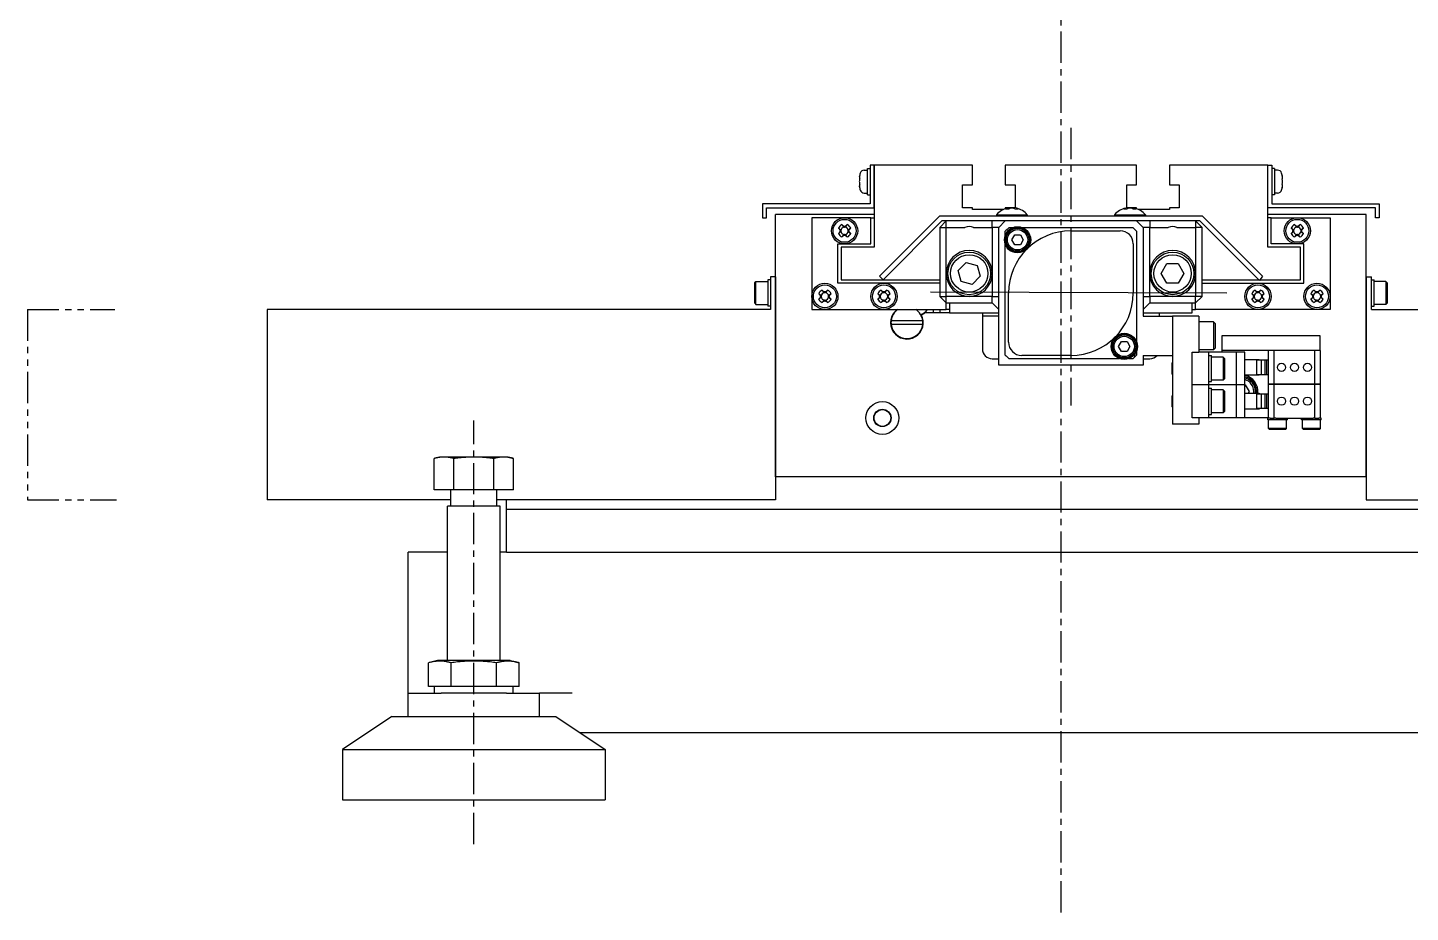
# Model space of a CAD drawing. Header units: millimetres. Extents: x 946 to 5662, y 744 to 2656.
# Drawn here: x 2009.7 to 2431.2, y 744.2 to 1014.1 of the extents above; entities that cross this region are included whole.
import ezdxf

# ---------------------------------------------------------------- set-up
doc = ezdxf.new("R2010")
doc.units = ezdxf.units.MM
doc.header["$LTSCALE"] = 0.3
doc.linetypes.add('CENTER', pattern=[50.8, 31.75, -6.35, 6.35, -6.35])
doc.linetypes.add('PHANTOM', pattern=[63.5, 31.75, -6.35, 6.35, -6.35, 6.35, -6.35])
for name, color, linetype in [('Bed', 5, 'Continuous'), ('Center', 7, 'CENTER'), ('Phantom', 7, 'PHANTOM'), ('Suddle', 22, 'Continuous'), ('Table', 163, 'Continuous')]:
    doc.layers.add(name, color=color, linetype=linetype)

msp = doc.modelspace()

# ---------------------------------------------------------------- linework, layer by layer
at = {"layer": 'Bed'}
for p, q in [((2135.2, 883.09), (2133.57, 882.65)), ((2133.57, 873.09), (2133.57, 882.65)), ((2136.6, 883.09), (2135.2, 883.09)), ((2145.7, 883.09), (2136.6, 883.09)), ((2139.64, 873.09), (2139.64, 882.65)), ((2154.79, 883.09), (2145.7, 883.09)), ((2151.76, 873.09), (2151.76, 882.65)), ((2156.2, 883.09), (2154.79, 883.09)), ((2156.2, 883.09), (2157.82, 882.65)), ((2157.82, 873.09), (2157.82, 882.65)), ((2139.64, 873.09), (2133.57, 873.09)), ((2138.7, 868.09), (2138.7, 873.09)), ((2151.76, 873.09), (2139.64, 873.09)), ((2157.82, 873.09), (2151.76, 873.09)), ((2152.7, 868.09), (2152.7, 873.09)), ((2155.7, 867.09), (2155.7, 870.09)), ((2145.7, 868.09), (2137.7, 868.09)), ((2137.7, 821.09), (2137.7, 868.09)), ((2153.7, 868.09), (2145.7, 868.09)), ((2153.7, 821.09), (2153.7, 868.09)), ((2513.7, 867.09), (2155.7, 867.09)), ((2155.7, 854.09), (2155.7, 867.09)), ((2137.7, 854.09), (2125.7, 854.09)), ((2125.7, 811.09), (2125.7, 854.09)), ((2155.7, 854.09), (2153.7, 854.09)), ((2155.7, 854.09), (2665.7, 854.09)), ((2131.84, 813.09), (2131.84, 820.35)), ((2134.59, 821.09), (2131.87, 820.36)), ((2156.81, 821.09), (2134.59, 821.09)), ((2138.77, 813.09), (2138.77, 820.36)), ((2152.63, 813.09), (2152.63, 820.36)), ((2156.81, 821.09), (2159.53, 820.36)), ((2159.55, 813.09), (2159.55, 820.35)), ((2125.7, 811.09), (2135.7, 811.09)), ((2125.7, 803.95), (2125.7, 811.09)), ((2138.77, 813.09), (2131.84, 813.09)), ((2133.7, 811.09), (2133.7, 813.09)), ((2155.7, 811.09), (2135.7, 811.09)), ((2152.63, 813.09), (2138.77, 813.09)), ((2159.55, 813.09), (2152.63, 813.09)), ((2155.7, 811.09), (2165.7, 811.09)), ((2157.7, 811.09), (2157.7, 813.09)), ((2175.7, 811.09), (2165.7, 811.09)), ((2165.7, 803.95), (2165.7, 811.09)), ((2120.7, 803.95), (2105.7, 793.95)), ((2120.7, 803.95), (2170.7, 803.95)), ((2170.7, 803.95), (2185.7, 793.95)), ((2177.98, 799.09), (2643.41, 799.09)), ((2105.7, 793.95), (2185.7, 793.95)), ((2105.7, 793.95), (2105.7, 778.59)), ((2185.7, 793.95), (2185.7, 778.59)), ((2105.7, 778.59), (2185.7, 778.59))]:
    msp.add_line(p, q, dxfattribs=at)
for points, weights in [([(2136.6, 883.09), (2135.2, 883.09), (2133.57, 882.65)], [1, 1.0648829546, 1.0525599143]), ([(2139.64, 882.65), (2138.01, 883.09), (2136.6, 883.09)], [1.0525599143, 1.0648829546, 1]), ([(2145.7, 883.09), (2142.88, 883.09), (2139.64, 882.65)], [1, 1.0648829546, 1.0525599143]), ([(2151.76, 882.65), (2148.51, 883.09), (2145.7, 883.09)], [1.0525599143, 1.0648829546, 1]), ([(2154.79, 883.09), (2153.38, 883.09), (2151.76, 882.65)], [1, 1.0648829546, 1.0525599143]), ([(2157.82, 882.65), (2156.2, 883.09), (2154.79, 883.09)], [1.0525599143, 1.0648829546, 1]), ([(2138.77, 820.36), (2135.31, 821.29), (2131.84, 820.35)], [1.1622566852, 1.341650574, 1.16039809651]), ([(2152.63, 820.36), (2145.7, 821.3), (2138.77, 820.36)], [1.16240664476, 1.34357074923, 1.16240664476]), ([(2159.55, 820.35), (2156.08, 821.29), (2152.63, 820.36)], [1.16039809651, 1.341650574, 1.1622566852])]:
    msp.add_rational_spline(points, weights, degree=2, dxfattribs=at)
at = {"layer": 'Center'}
for p, q in [((2324.7, 744.23), (2324.7, 1509.27)), ((2327.7, 983.45), (2327.7, 898.79)), ((2145.7, 765.07), (2145.7, 894.25))]:
    msp.add_line(p, q, dxfattribs=at)
at = {"layer": 'Phantom'}
for p, q in [((2009.7, 928.09), (2009.7, 870.09)), ((2009.7, 928.09), (2036.25, 928.09)), ((2009.7, 870.09), (2036.76, 870.09))]:
    msp.add_line(p, q, dxfattribs=at)
at = {"layer": 'Suddle'}
for p, q in [((2267.7, 957.09), (2237.7, 957.09)), ((2237.7, 877.09), (2237.7, 957.09)), ((2420.5, 959.09), (2387.7, 959.09)), ((2417.7, 957.09), (2387.7, 957.09)), ((2388.9, 960.29), (2421.7, 960.29)), ((2417.7, 877.09), (2417.7, 957.09)), ((2420.5, 956.09), (2420.5, 959.09)), ((2421.7, 960.29), (2421.7, 956.09)), ((2258.7, 956.09), (2248.7, 956.09)), ((2248.7, 956.09), (2248.7, 932.09)), ((2257.21, 952.51), (2257.34, 952.51)), ((2258.28, 953.58), (2258.28, 953.44)), ((2266.7, 956.09), (2258.7, 956.09)), ((2258.7, 953.43), (2258.7, 953.23)), ((2259.12, 953.58), (2259.12, 953.44)), ((2260.19, 952.51), (2260.05, 952.51)), ((2266.7, 948.09), (2266.7, 956.09)), ((2266.7, 956.09), (2267.7, 956.09)), ((2388.7, 956.09), (2387.7, 956.09)), ((2388.7, 948.09), (2388.7, 956.09)), ((2388.7, 956.09), (2396.7, 956.09)), ((2395.21, 952.51), (2395.34, 952.51)), ((2396.28, 953.58), (2396.28, 953.44)), ((2396.7, 956.09), (2406.7, 956.09)), ((2396.7, 953.43), (2396.7, 953.23)), ((2397.12, 953.58), (2397.12, 953.44)), ((2398.19, 952.51), (2398.05, 952.51)), ((2406.7, 956.09), (2406.7, 932.09)), ((2421.7, 956.09), (2420.5, 956.09)), ((2257.21, 951.67), (2257.34, 951.67)), ((2257.36, 952.09), (2257.55, 952.09)), ((2258.28, 950.6), (2258.28, 950.74)), ((2258.7, 950.75), (2258.7, 950.94)), ((2259.12, 950.6), (2259.12, 950.74)), ((2260.04, 952.09), (2259.84, 952.09)), ((2260.19, 951.67), (2260.05, 951.67)), ((2395.21, 951.67), (2395.34, 951.67)), ((2395.36, 952.09), (2395.55, 952.09)), ((2396.28, 950.6), (2396.28, 950.74)), ((2396.7, 950.75), (2396.7, 950.94)), ((2397.12, 950.6), (2397.12, 950.74)), ((2398.04, 952.09), (2397.84, 952.09)), ((2398.19, 951.67), (2398.05, 951.67)), ((2256.7, 948.09), (2258.7, 948.09)), ((2256.7, 936.09), (2256.7, 948.09)), ((2258.7, 948.09), (2266.7, 948.09)), ((2396.7, 948.09), (2388.7, 948.09)), ((2398.7, 948.09), (2396.7, 948.09)), ((2398.7, 936.09), (2398.7, 948.09)), ((2231.3, 936.19), (2231.7, 936.59)), ((2231.3, 929.99), (2231.3, 936.19)), ((2231.7, 929.59), (2231.7, 936.59)), ((2231.7, 936.59), (2235.3, 936.59)), ((2235.3, 937.09), (2235.3, 933.09)), ((2236.1, 937.09), (2235.3, 937.09)), ((2237.7, 938.09), (2236.1, 938.09)), ((2236.1, 938.09), (2236.1, 928.09)), ((2237.7, 938.09), (2237.7, 870.09)), ((2270.7, 936.09), (2256.7, 936.09)), ((2287.7, 936.09), (2270.7, 936.09)), ((2367.7, 936.09), (2384.7, 936.09)), ((2384.7, 936.09), (2398.7, 936.09)), ((2417.7, 938.09), (2419.3, 938.09)), ((2417.7, 938.09), (2417.7, 870.09)), ((2419.3, 928.09), (2419.3, 938.09)), ((2419.3, 937.09), (2420.1, 937.09)), ((2420.1, 929.09), (2420.1, 937.09)), ((2423.7, 936.59), (2420.1, 936.59)), ((2423.7, 936.59), (2423.7, 933.09)), ((2424.1, 936.19), (2423.7, 936.59)), ((2424.1, 936.19), (2424.1, 933.09)), ((2235.3, 933.09), (2235.3, 929.09)), ((2248.7, 932.09), (2248.7, 928.09)), ((2251.21, 932.51), (2251.34, 932.51)), ((2251.21, 931.67), (2251.34, 931.67)), ((2251.36, 932.09), (2251.55, 932.09)), ((2252.28, 933.58), (2252.28, 933.44)), ((2252.7, 933.43), (2252.7, 933.23)), ((2253.12, 933.58), (2253.12, 933.44)), ((2254.04, 932.09), (2253.84, 932.09)), ((2254.19, 932.51), (2254.05, 932.51)), ((2254.19, 931.67), (2254.05, 931.67)), ((2269.21, 932.51), (2269.34, 932.51)), ((2269.21, 931.67), (2269.34, 931.67)), ((2269.36, 932.09), (2269.55, 932.09)), ((2270.28, 933.58), (2270.28, 933.44)), ((2270.7, 933.43), (2270.7, 933.23)), ((2271.12, 933.58), (2271.12, 933.44)), ((2272.04, 932.09), (2271.84, 932.09)), ((2272.19, 932.51), (2272.05, 932.51)), ((2272.19, 931.67), (2272.05, 931.67)), ((2375.2, 933.09), (2284.88, 933.39)), ((2303.7, 932.09), (2305.7, 932.09)), ((2383.21, 932.51), (2383.34, 932.51)), ((2383.21, 931.67), (2383.34, 931.67)), ((2383.36, 932.09), (2383.55, 932.09)), ((2384.28, 933.58), (2384.28, 933.44)), ((2384.7, 933.43), (2384.7, 933.23)), ((2385.12, 933.58), (2385.12, 933.44)), ((2386.04, 932.09), (2385.84, 932.09)), ((2386.19, 932.51), (2386.05, 932.51)), ((2386.19, 931.67), (2386.05, 931.67)), ((2401.21, 932.51), (2401.34, 932.51)), ((2401.21, 931.67), (2401.34, 931.67)), ((2401.36, 932.09), (2401.55, 932.09)), ((2402.28, 933.58), (2402.28, 933.44)), ((2402.7, 933.43), (2402.7, 933.23)), ((2403.12, 933.58), (2403.12, 933.44)), ((2404.04, 932.09), (2403.84, 932.09)), ((2404.19, 932.51), (2404.05, 932.51)), ((2404.19, 931.67), (2404.05, 931.67)), ((2406.7, 932.09), (2406.7, 928.09)), ((2423.7, 933.09), (2423.7, 929.59)), ((2424.1, 933.09), (2424.1, 929.99)), ((2236.1, 928.09), (2082.7, 928.09)), ((2082.7, 928.09), (2082.7, 870.09)), ((2231.3, 929.99), (2231.7, 929.59)), ((2231.7, 929.59), (2235.3, 929.59)), ((2236.1, 929.09), (2235.3, 929.09)), ((2248.7, 928.09), (2252.7, 928.09)), ((2252.28, 930.6), (2252.28, 930.74)), ((2252.7, 930.75), (2252.7, 930.94)), ((2252.7, 928.09), (2270.7, 928.09)), ((2253.12, 930.6), (2253.12, 930.74)), ((2270.28, 930.6), (2270.28, 930.74)), ((2270.7, 930.75), (2270.7, 930.94)), ((2270.7, 928.09), (2289.7, 928.09)), ((2271.12, 930.6), (2271.12, 930.74)), ((2285.8, 927.09), (2285.8, 928.09)), ((2287.7, 928.09), (2287.7, 927.09)), ((2289.7, 928.09), (2289.7, 930.09)), ((2290.7, 928.09), (2289.7, 928.09)), ((2290.7, 930.09), (2290.7, 927.09)), ((2351.7, 930.09), (2349.7, 928.09)), ((2364.7, 927.09), (2364.7, 930.09)), ((2364.7, 928.09), (2365.7, 928.09)), ((2365.7, 928.09), (2365.7, 930.09)), ((2384.7, 928.09), (2365.7, 928.09)), ((2384.28, 930.6), (2384.28, 930.74)), ((2384.7, 930.75), (2384.7, 930.94)), ((2402.7, 928.09), (2384.7, 928.09)), ((2385.12, 930.6), (2385.12, 930.74)), ((2402.28, 930.6), (2402.28, 930.74)), ((2402.7, 930.75), (2402.7, 930.94)), ((2406.7, 928.09), (2402.7, 928.09)), ((2403.12, 930.6), (2403.12, 930.74)), ((2419.3, 929.09), (2420.1, 929.09)), ((2419.3, 928.09), (2457.7, 928.09)), ((2423.7, 929.59), (2420.1, 929.59)), ((2424.1, 929.99), (2423.7, 929.59)), ((2272.89, 924.69), (2282.51, 924.69)), ((2282.51, 923.49), (2272.89, 923.49)), ((2282.94, 927.09), (2283.2, 927.09)), ((2290.7, 927.09), (2283.2, 927.09)), ((2290.7, 927.09), (2305.7, 927.09)), ((2300.7, 927.09), (2300.7, 916.09)), ((2305.7, 926.09), (2300.7, 926.09)), ((2349.7, 927.09), (2364.7, 927.09)), ((2373.7, 920.09), (2373.7, 915.59)), ((2403.7, 920.09), (2373.7, 920.09)), ((2403.7, 915.59), (2403.7, 920.09)), ((2373.7, 915.59), (2373.7, 915.09)), ((2403.7, 915.59), (2373.7, 915.59)), ((2387.9, 905.29), (2387.9, 915.59)), ((2389.65, 905.29), (2389.65, 915.59)), ((2402.05, 905.29), (2402.05, 915.59)), ((2403.7, 915.59), (2403.8, 915.59)), ((2403.8, 905.29), (2403.8, 915.59)), ((2303.7, 913.09), (2305.7, 913.09)), ((2349.7, 913.09), (2351.7, 913.09)), ((2358.5, 911.69), (2358.7, 911.89)), ((2358.5, 911.69), (2358.5, 910.09)), ((2380.7, 912.84), (2382.7, 912.84)), ((2384.29, 912.59), (2384.29, 908.29)), ((2385.8, 912.59), (2384.29, 912.59)), ((2386.93, 912.59), (2385.8, 912.59)), ((2385.8, 908.29), (2385.8, 912.59)), ((2387.4, 912.59), (2386.93, 912.59)), ((2386.93, 908.29), (2386.93, 912.59)), ((2387.9, 912.59), (2387.4, 912.59)), ((2387.4, 908.29), (2387.4, 912.59)), ((2358.5, 910.09), (2358.5, 908.49)), ((2358.5, 908.49), (2358.7, 908.29)), ((2382.7, 908.04), (2380.7, 908.04)), ((2384.29, 908.29), (2385.8, 908.29)), ((2385.8, 908.29), (2386.93, 908.29)), ((2386.93, 908.29), (2387.4, 908.29)), ((2387.4, 908.29), (2387.9, 908.29)), ((2380.7, 902.54), (2382.7, 902.54)), ((2380.85, 905.09), (2382.01, 903.09)), ((2382.01, 903.09), (2381.69, 902.54)), ((2384.29, 902.29), (2384.29, 897.99)), ((2385.8, 902.29), (2384.29, 902.29)), ((2386.93, 902.29), (2385.8, 902.29)), ((2385.8, 897.99), (2385.8, 902.29)), ((2387.4, 902.29), (2386.93, 902.29)), ((2386.93, 897.99), (2386.93, 902.29)), ((2387.9, 902.29), (2387.4, 902.29)), ((2387.4, 897.99), (2387.4, 902.29)), ((2388.4, 905.29), (2387.9, 905.29)), ((2387.9, 905.29), (2388.4, 905.29)), ((2387.9, 894.99), (2387.9, 905.29)), ((2388.4, 905.29), (2389.4, 905.29)), ((2389.4, 905.29), (2388.4, 905.29)), ((2389.4, 905.29), (2389.65, 905.29)), ((2389.65, 905.29), (2389.4, 905.29)), ((2390.15, 905.29), (2389.65, 905.29)), ((2389.65, 905.29), (2390.15, 905.29)), ((2389.65, 894.99), (2389.65, 905.29)), ((2390.15, 905.29), (2401.55, 905.29)), ((2401.55, 905.29), (2390.15, 905.29)), ((2402.05, 905.29), (2401.55, 905.29)), ((2401.55, 905.29), (2402.05, 905.29)), ((2402.05, 905.29), (2402.3, 905.29)), ((2402.3, 905.29), (2402.05, 905.29)), ((2402.05, 894.99), (2402.05, 905.29)), ((2402.3, 905.29), (2403.29, 905.29)), ((2403.29, 905.29), (2402.3, 905.29)), ((2403.8, 905.29), (2403.29, 905.29)), ((2403.29, 905.29), (2403.8, 905.29)), ((2403.8, 894.99), (2403.8, 905.29)), ((2358.5, 901.69), (2358.7, 901.89)), ((2358.5, 901.69), (2358.5, 900.09)), ((2358.5, 900.09), (2358.5, 898.49)), ((2358.5, 898.49), (2358.7, 898.29)), ((2382.7, 897.74), (2380.7, 897.74)), ((2384.29, 897.99), (2385.8, 897.99)), ((2385.8, 897.99), (2386.93, 897.99)), ((2386.93, 897.99), (2387.4, 897.99)), ((2387.4, 897.99), (2387.9, 897.99)), ((2387.9, 895.09), (2380.7, 895.09)), ((2387.9, 894.99), (2387.7, 894.99)), ((2387.7, 894.49), (2387.7, 894.99)), ((2393.7, 894.49), (2387.7, 894.49)), ((2388.4, 894.99), (2387.9, 894.99)), ((2387.95, 891.79), (2387.95, 894.49)), ((2388.4, 894.99), (2389.4, 894.99)), ((2389.4, 894.99), (2389.65, 894.99)), ((2390.15, 894.99), (2389.65, 894.99)), ((2390.15, 894.99), (2401.55, 894.99)), ((2393.45, 891.79), (2393.45, 894.49)), ((2393.7, 894.49), (2393.7, 894.99)), ((2398, 894.49), (2398, 894.99)), ((2404, 894.49), (2398, 894.49)), ((2398.25, 891.79), (2398.25, 894.49)), ((2402.05, 894.99), (2401.55, 894.99)), ((2402.05, 894.99), (2402.3, 894.99)), ((2402.3, 894.99), (2403.29, 894.99)), ((2403.8, 894.99), (2403.29, 894.99)), ((2403.75, 891.79), (2403.75, 894.49)), ((2404, 894.99), (2403.8, 894.99)), ((2404, 894.49), (2404, 894.99)), ((2393.45, 891.79), (2387.95, 891.79)), ((2388.25, 891.49), (2387.95, 891.79)), ((2393.15, 891.49), (2388.25, 891.49)), ((2393.15, 891.49), (2393.45, 891.79)), ((2403.75, 891.79), (2398.25, 891.79)), ((2398.55, 891.49), (2398.25, 891.79)), ((2403.45, 891.49), (2398.55, 891.49)), ((2403.45, 891.49), (2403.75, 891.79)), ((2417.7, 877.09), (2237.7, 877.09)), ((2138.7, 870.09), (2082.7, 870.09)), ((2237.7, 870.09), (2152.7, 870.09)), ((2417.7, 870.09), (2457.7, 870.09))]:
    msp.add_line(p, q, dxfattribs=at)
for centre, radius in [((2258.7, 952.09), 4), ((2258.7, 952.09), 3.5), ((2396.7, 952.09), 4), ((2396.7, 952.09), 3.5), ((2252.7, 932.09), 4), ((2270.7, 932.09), 4), ((2384.7, 932.09), 4), ((2402.7, 932.09), 4), ((2252.7, 932.09), 3.5), ((2270.7, 932.09), 3.5), ((2384.7, 932.09), 3.5), ((2402.7, 932.09), 3.5), ((2391.9, 910.44), 1.25), ((2395.85, 910.44), 1.25), ((2399.8, 910.44), 1.25), ((2270.23, 895.01), 5), ((2391.9, 900.14), 1.25), ((2395.85, 900.14), 1.25), ((2399.8, 900.14), 1.25), ((2270.23, 895.01), 2.65), ((2270.23, 895.01), 2.55)]:
    msp.add_circle(centre, radius, dxfattribs=at)
for centre, radius, start, end in [((2258.7, 952.09), 2.05, 113.7775, 156.2225), ((2258.7, 952.09), 1.15, 90, 180), ((2258.7, 952.09), 1.15, 0, 90), ((2258.7, 952.09), 2.05, 23.7775, 66.2225), ((2396.7, 952.09), 2.05, 113.7775, 156.2225), ((2396.7, 952.09), 1.15, 90, 180), ((2396.7, 952.09), 1.15, 0, 90), ((2396.7, 952.09), 2.05, 23.7775, 66.2225), ((2258.7, 952.09), 2.05, 203.7775, 246.2225), ((2258.7, 952.09), 1.15, 180, 270), ((2258.7, 952.09), 1.15, 270, 0), ((2258.7, 952.09), 2.05, 293.7775, 336.2225), ((2396.7, 952.09), 2.05, 203.7775, 246.2225), ((2396.7, 952.09), 1.15, 180, 270), ((2396.7, 952.09), 1.15, 270, 0), ((2396.7, 952.09), 2.05, 293.7775, 336.2225), ((2252.7, 932.09), 2.05, 113.7775, 156.2225), ((2252.7, 932.09), 1.15, 90, 180), ((2252.7, 932.09), 1.15, 180, 270), ((2252.7, 932.09), 1.15, 0, 90), ((2252.7, 932.09), 1.15, 270, 0), ((2252.7, 932.09), 2.05, 23.7775, 66.2225), ((2270.7, 932.09), 2.05, 113.7775, 156.2225), ((2270.7, 932.09), 1.15, 90, 180), ((2270.7, 932.09), 1.15, 180, 270), ((2270.7, 932.09), 1.15, 0, 90), ((2270.7, 932.09), 1.15, 270, 0), ((2270.7, 932.09), 2.05, 23.7775, 66.2225), ((2384.7, 932.09), 2.05, 113.7775, 156.2225), ((2384.7, 932.09), 1.15, 90, 180), ((2384.7, 932.09), 1.15, 180, 270), ((2384.7, 932.09), 1.15, 0, 90), ((2384.7, 932.09), 1.15, 270, 0), ((2384.7, 932.09), 2.05, 23.7775, 66.2225), ((2402.7, 932.09), 2.05, 113.7775, 156.2225), ((2402.7, 932.09), 1.15, 90, 180), ((2402.7, 932.09), 1.15, 180, 270), ((2402.7, 932.09), 1.15, 0, 90), ((2402.7, 932.09), 1.15, 270, 0), ((2402.7, 932.09), 2.05, 23.7775, 66.2225), ((2252.7, 932.09), 2.05, 203.7775, 246.2225), ((2252.7, 932.09), 2.05, 293.7775, 336.2225), ((2270.7, 932.09), 2.05, 203.7775, 246.2225), ((2270.7, 932.09), 2.05, 293.7775, 336.2225), ((2277.7, 924.09), 5, 126.8699, 28.3598), ((2277.7, 924.09), 4.85, 124.4376, 172.8937), ((2277.7, 924.09), 4.85, 7.1063, 55.5624), ((2280.2, 931.09), 4.85, 290.3241, 321.7892), ((2384.7, 932.09), 2.05, 203.7775, 246.2225), ((2384.7, 932.09), 2.05, 293.7775, 336.2225), ((2402.7, 932.09), 2.05, 203.7775, 246.2225), ((2402.7, 932.09), 2.05, 293.7775, 336.2225), ((2277.7, 924.09), 4.85, 172.8937, 187.1063), ((2277.7, 924.09), 4.85, 187.1063, 352.8937), ((2280.2, 931.09), 5, 290.6007, 292.3326), ((2280.2, 931.09), 5, 292.3326, 306.8699), ((2277.7, 924.09), 4.85, 352.8937, 7.1063), ((2303.7, 916.09), 3, 180, 270), ((2351.7, 916.09), 3, 270, 318.1897), ((2379.7, 903.09), 5, 353.6847, 78.463), ((2379.7, 903.09), 4.6, 353.133, 77.4441), ((2379.7, 903.09), 4.25, 0, 76.391), ((2379.7, 903.09), 3.75, 0, 74.534), ((2379.7, 903.09), 3.75, 351.5662, 0), ((2379.7, 903.09), 4.25, 352.5644, 0)]:
    msp.add_arc(centre, radius, start, end, dxfattribs=at)
for centre, major_axis, ratio, start_param, end_param in [((2258.6, 951.99), (-6.27, 6.46), 0.072069, 1.358098, 1.4213), ((2258.31, 951.95), (-3.09, 8.44), 0.094146, 1.469749, 1.519513), ((2258.79, 952.19), (-6.46, 6.27), 0.072069, 4.861886, 4.925087), ((2258.84, 952.48), (-8.44, 3.09), 0.094146, 4.763673, 4.813436), ((2258.56, 952.48), (8.44, 3.09), 0.094146, 1.469749, 1.519513), ((2258.6, 952.19), (6.46, 6.27), 0.072069, 1.358098, 1.4213), ((2259.09, 951.95), (3.09, 8.44), 0.094146, 4.763673, 4.813436), ((2258.8, 951.99), (6.27, 6.46), 0.072069, 4.861886, 4.925087), ((2396.6, 951.99), (-6.27, 6.46), 0.072069, 1.358098, 1.4213), ((2396.31, 951.95), (-3.09, 8.44), 0.094146, 1.469749, 1.519513), ((2396.79, 952.19), (-6.46, 6.27), 0.072069, 4.861886, 4.925087), ((2396.84, 952.48), (-8.44, 3.09), 0.094146, 4.763673, 4.813436), ((2396.56, 952.48), (8.44, 3.09), 0.094146, 1.469749, 1.519513), ((2396.6, 952.19), (6.46, 6.27), 0.072069, 1.358098, 1.4213), ((2397.09, 951.95), (3.09, 8.44), 0.094146, 4.763673, 4.813436), ((2396.8, 951.99), (6.27, 6.46), 0.072069, 4.861886, 4.925087), ((2258.6, 952.18), (6.27, 6.46), 0.072069, 1.720293, 1.783495), ((2258.31, 952.23), (3.09, 8.44), 0.094146, 1.62208, 1.671843), ((2258.79, 951.99), (6.46, 6.27), 0.072069, 4.499691, 4.562892), ((2258.84, 951.7), (8.44, 3.09), 0.094146, 4.611342, 4.661105), ((2258.56, 951.7), (-8.44, 3.09), 0.094146, 1.62208, 1.671843), ((2258.6, 951.99), (-6.46, 6.27), 0.072069, 1.720293, 1.783495), ((2259.09, 952.23), (-3.09, 8.44), 0.094146, 4.611342, 4.661105), ((2258.8, 952.18), (-6.27, 6.46), 0.072069, 4.499691, 4.562892), ((2396.6, 952.18), (6.27, 6.46), 0.072069, 1.720293, 1.783495), ((2396.31, 952.23), (3.09, 8.44), 0.094146, 1.62208, 1.671843), ((2396.79, 951.99), (6.46, 6.27), 0.072069, 4.499691, 4.562892), ((2396.84, 951.7), (8.44, 3.09), 0.094146, 4.611342, 4.661105), ((2396.56, 951.7), (-8.44, 3.09), 0.094146, 1.62208, 1.671843), ((2396.6, 951.99), (-6.46, 6.27), 0.072069, 1.720293, 1.783495), ((2397.09, 952.23), (-3.09, 8.44), 0.094146, 4.611342, 4.661105), ((2396.8, 952.18), (-6.27, 6.46), 0.072069, 4.499691, 4.562892), ((2252.6, 931.99), (-6.27, 6.46), 0.072069, 1.358098, 1.4213), ((2252.6, 932.18), (6.27, 6.46), 0.072069, 1.720293, 1.783495), ((2252.31, 931.95), (-3.09, 8.44), 0.094146, 1.469749, 1.519513), ((2252.31, 932.23), (3.09, 8.44), 0.094146, 1.62208, 1.671843), ((2252.79, 932.19), (-6.46, 6.27), 0.072069, 4.861886, 4.925087), ((2252.84, 932.48), (-8.44, 3.09), 0.094146, 4.763673, 4.813436), ((2252.56, 932.48), (8.44, 3.09), 0.094146, 1.469749, 1.519513), ((2252.6, 932.19), (6.46, 6.27), 0.072069, 1.358098, 1.4213), ((2253.09, 931.95), (3.09, 8.44), 0.094146, 4.763673, 4.813436), ((2253.09, 932.23), (-3.09, 8.44), 0.094146, 4.611342, 4.661105), ((2252.8, 931.99), (6.27, 6.46), 0.072069, 4.861886, 4.925087), ((2252.8, 932.18), (-6.27, 6.46), 0.072069, 4.499691, 4.562892), ((2270.6, 931.99), (-6.27, 6.46), 0.072069, 1.358098, 1.4213), ((2270.6, 932.18), (6.27, 6.46), 0.072069, 1.720293, 1.783495), ((2270.31, 931.95), (-3.09, 8.44), 0.094146, 1.469749, 1.519513), ((2270.31, 932.23), (3.09, 8.44), 0.094146, 1.62208, 1.671843), ((2270.79, 932.19), (-6.46, 6.27), 0.072069, 4.861886, 4.925087), ((2270.84, 932.48), (-8.44, 3.09), 0.094146, 4.763673, 4.813436), ((2270.56, 932.48), (8.44, 3.09), 0.094146, 1.469749, 1.519513), ((2270.6, 932.19), (6.46, 6.27), 0.072069, 1.358098, 1.4213), ((2271.09, 931.95), (3.09, 8.44), 0.094146, 4.763673, 4.813436), ((2271.09, 932.23), (-3.09, 8.44), 0.094146, 4.611342, 4.661105), ((2270.8, 931.99), (6.27, 6.46), 0.072069, 4.861886, 4.925087), ((2270.8, 932.18), (-6.27, 6.46), 0.072069, 4.499691, 4.562892), ((2384.6, 931.99), (-6.27, 6.46), 0.072069, 1.358098, 1.4213), ((2384.6, 932.18), (6.27, 6.46), 0.072069, 1.720293, 1.783495), ((2384.31, 931.95), (-3.09, 8.44), 0.094146, 1.469749, 1.519513), ((2384.31, 932.23), (3.09, 8.44), 0.094146, 1.62208, 1.671843), ((2384.79, 932.19), (-6.46, 6.27), 0.072069, 4.861886, 4.925087), ((2384.84, 932.48), (-8.44, 3.09), 0.094146, 4.763673, 4.813436), ((2384.56, 932.48), (8.44, 3.09), 0.094146, 1.469749, 1.519513), ((2384.6, 932.19), (6.46, 6.27), 0.072069, 1.358098, 1.4213), ((2385.09, 931.95), (3.09, 8.44), 0.094146, 4.763673, 4.813436), ((2385.09, 932.23), (-3.09, 8.44), 0.094146, 4.611342, 4.661105), ((2384.8, 931.99), (6.27, 6.46), 0.072069, 4.861886, 4.925087), ((2384.8, 932.18), (-6.27, 6.46), 0.072069, 4.499691, 4.562892), ((2402.6, 931.99), (-6.27, 6.46), 0.072069, 1.358098, 1.4213), ((2402.6, 932.18), (6.27, 6.46), 0.072069, 1.720293, 1.783495), ((2402.31, 931.95), (-3.09, 8.44), 0.094146, 1.469749, 1.519513), ((2402.31, 932.23), (3.09, 8.44), 0.094146, 1.62208, 1.671843), ((2402.79, 932.19), (-6.46, 6.27), 0.072069, 4.861886, 4.925087), ((2402.84, 932.48), (-8.44, 3.09), 0.094146, 4.763673, 4.813436), ((2402.56, 932.48), (8.44, 3.09), 0.094146, 1.469749, 1.519513), ((2402.6, 932.19), (6.46, 6.27), 0.072069, 1.358098, 1.4213), ((2403.09, 931.95), (3.09, 8.44), 0.094146, 4.763673, 4.813436), ((2403.09, 932.23), (-3.09, 8.44), 0.094146, 4.611342, 4.661105), ((2402.8, 931.99), (6.27, 6.46), 0.072069, 4.861886, 4.925087), ((2402.8, 932.18), (-6.27, 6.46), 0.072069, 4.499691, 4.562892), ((2252.79, 931.99), (6.46, 6.27), 0.072069, 4.499691, 4.562892), ((2252.84, 931.7), (8.44, 3.09), 0.094146, 4.611342, 4.661105), ((2252.56, 931.7), (-8.44, 3.09), 0.094146, 1.62208, 1.671843), ((2252.6, 931.99), (-6.46, 6.27), 0.072069, 1.720293, 1.783495), ((2270.79, 931.99), (6.46, 6.27), 0.072069, 4.499691, 4.562892), ((2270.84, 931.7), (8.44, 3.09), 0.094146, 4.611342, 4.661105), ((2270.56, 931.7), (-8.44, 3.09), 0.094146, 1.62208, 1.671843), ((2270.6, 931.99), (-6.46, 6.27), 0.072069, 1.720293, 1.783495), ((2384.79, 931.99), (6.46, 6.27), 0.072069, 4.499691, 4.562892), ((2384.84, 931.7), (8.44, 3.09), 0.094146, 4.611342, 4.661105), ((2384.56, 931.7), (-8.44, 3.09), 0.094146, 1.62208, 1.671843), ((2384.6, 931.99), (-6.46, 6.27), 0.072069, 1.720293, 1.783495), ((2402.79, 931.99), (6.46, 6.27), 0.072069, 4.499691, 4.562892), ((2402.84, 931.7), (8.44, 3.09), 0.094146, 4.611342, 4.661105), ((2402.56, 931.7), (-8.44, 3.09), 0.094146, 1.62208, 1.671843), ((2402.6, 931.99), (-6.46, 6.27), 0.072069, 1.720293, 1.783495)]:
    msp.add_ellipse(centre, major_axis=major_axis, ratio=ratio, start_param=start_param, end_param=end_param, dxfattribs=at)
for points, weights in [([(2257.34, 952.51), (2257.13, 952.67), (2256.82, 952.92)], [1.06841974369, 1.11510954333, 1.11769305857]), ([(2257.55, 952.09), (2257.47, 952.28), (2257.34, 952.51)], [1, 1.09376357275, 1.14183992072]), ([(2257.87, 953.97), (2258.11, 953.65), (2258.28, 953.44)], [1.11769305857, 1.11510954333, 1.06841974369]), ([(2258.28, 953.44), (2258.51, 953.32), (2258.7, 953.23)], [1.14183992072, 1.09376357275, 1]), ([(2258.7, 953.23), (2258.88, 953.32), (2259.12, 953.44)], [1, 1.09376357275, 1.14183992072]), ([(2259.12, 953.44), (2259.28, 953.65), (2259.52, 953.97)], [1.06841974369, 1.11510954333, 1.11769305857]), ([(2260.05, 952.51), (2259.93, 952.28), (2259.84, 952.09)], [1.14183992072, 1.09376357275, 1]), ([(2260.57, 952.92), (2260.26, 952.67), (2260.05, 952.51)], [1.11769305857, 1.11510954333, 1.06841974369]), ([(2395.34, 952.51), (2395.13, 952.67), (2394.82, 952.92)], [1.06841974369, 1.11510954333, 1.11769305857]), ([(2395.55, 952.09), (2395.47, 952.28), (2395.34, 952.51)], [1, 1.09376357275, 1.14183992072]), ([(2395.87, 953.97), (2396.11, 953.65), (2396.28, 953.44)], [1.11769305857, 1.11510954333, 1.06841974369]), ([(2396.28, 953.44), (2396.51, 953.32), (2396.7, 953.23)], [1.14183992072, 1.09376357275, 1]), ([(2396.7, 953.23), (2396.88, 953.32), (2397.12, 953.44)], [1, 1.09376357275, 1.14183992072]), ([(2397.12, 953.44), (2397.28, 953.65), (2397.52, 953.97)], [1.06841974369, 1.11510954333, 1.11769305857]), ([(2398.05, 952.51), (2397.93, 952.28), (2397.84, 952.09)], [1.14183992072, 1.09376357275, 1]), ([(2398.57, 952.92), (2398.26, 952.67), (2398.05, 952.51)], [1.11769305857, 1.11510954333, 1.06841974369]), ([(2256.82, 951.26), (2257.13, 951.5), (2257.34, 951.67)], [1.11769305857, 1.11510954333, 1.06841974369]), ([(2257.34, 951.67), (2257.47, 951.9), (2257.55, 952.09)], [1.14183992072, 1.09376357275, 1]), ([(2258.28, 950.74), (2258.11, 950.52), (2257.87, 950.21)], [1.06841974369, 1.11510954333, 1.11769305857]), ([(2258.7, 950.94), (2258.51, 950.86), (2258.28, 950.74)], [1, 1.09376357275, 1.14183992072]), ([(2259.12, 950.74), (2258.88, 950.86), (2258.7, 950.94)], [1.14183992072, 1.09376357275, 1]), ([(2259.52, 950.21), (2259.28, 950.52), (2259.12, 950.74)], [1.11769305857, 1.11510954333, 1.06841974369]), ([(2259.84, 952.09), (2259.93, 951.9), (2260.05, 951.67)], [1, 1.09376357275, 1.14183992072]), ([(2260.05, 951.67), (2260.26, 951.5), (2260.57, 951.26)], [1.06841974369, 1.11510954333, 1.11769305857]), ([(2394.82, 951.26), (2395.13, 951.5), (2395.34, 951.67)], [1.11769305857, 1.11510954333, 1.06841974369]), ([(2395.34, 951.67), (2395.47, 951.9), (2395.55, 952.09)], [1.14183992072, 1.09376357275, 1]), ([(2396.28, 950.74), (2396.11, 950.52), (2395.87, 950.21)], [1.06841974369, 1.11510954333, 1.11769305857]), ([(2396.7, 950.94), (2396.51, 950.86), (2396.28, 950.74)], [1, 1.09376357275, 1.14183992072]), ([(2397.12, 950.74), (2396.88, 950.86), (2396.7, 950.94)], [1.14183992072, 1.09376357275, 1]), ([(2397.52, 950.21), (2397.28, 950.52), (2397.12, 950.74)], [1.11769305857, 1.11510954333, 1.06841974369]), ([(2397.84, 952.09), (2397.93, 951.9), (2398.05, 951.67)], [1, 1.09376357275, 1.14183992072]), ([(2398.05, 951.67), (2398.26, 951.5), (2398.57, 951.26)], [1.06841974369, 1.11510954333, 1.11769305857]), ([(2251.34, 932.51), (2251.13, 932.67), (2250.82, 932.92)], [1.06841974369, 1.11510954333, 1.11769305857]), ([(2250.82, 931.26), (2251.13, 931.5), (2251.34, 931.67)], [1.11769305857, 1.11510954333, 1.06841974369]), ([(2251.55, 932.09), (2251.47, 932.28), (2251.34, 932.51)], [1, 1.09376357275, 1.14183992072]), ([(2251.34, 931.67), (2251.47, 931.9), (2251.55, 932.09)], [1.14183992072, 1.09376357275, 1]), ([(2251.87, 933.97), (2252.11, 933.65), (2252.28, 933.44)], [1.11769305857, 1.11510954333, 1.06841974369]), ([(2252.28, 933.44), (2252.51, 933.32), (2252.7, 933.23)], [1.14183992072, 1.09376357275, 1]), ([(2252.7, 933.23), (2252.88, 933.32), (2253.12, 933.44)], [1, 1.09376357275, 1.14183992072]), ([(2253.12, 933.44), (2253.28, 933.65), (2253.52, 933.97)], [1.06841974369, 1.11510954333, 1.11769305857]), ([(2254.05, 932.51), (2253.93, 932.28), (2253.84, 932.09)], [1.14183992072, 1.09376357275, 1]), ([(2253.84, 932.09), (2253.93, 931.9), (2254.05, 931.67)], [1, 1.09376357275, 1.14183992072]), ([(2254.57, 932.92), (2254.26, 932.67), (2254.05, 932.51)], [1.11769305857, 1.11510954333, 1.06841974369]), ([(2254.05, 931.67), (2254.26, 931.5), (2254.57, 931.26)], [1.06841974369, 1.11510954333, 1.11769305857]), ([(2269.34, 932.51), (2269.13, 932.67), (2268.82, 932.92)], [1.06841974369, 1.11510954333, 1.11769305857]), ([(2268.82, 931.26), (2269.13, 931.5), (2269.34, 931.67)], [1.11769305857, 1.11510954333, 1.06841974369]), ([(2269.55, 932.09), (2269.47, 932.28), (2269.34, 932.51)], [1, 1.09376357275, 1.14183992072]), ([(2269.34, 931.67), (2269.47, 931.9), (2269.55, 932.09)], [1.14183992072, 1.09376357275, 1]), ([(2269.87, 933.97), (2270.11, 933.65), (2270.28, 933.44)], [1.11769305857, 1.11510954333, 1.06841974369]), ([(2270.28, 933.44), (2270.51, 933.32), (2270.7, 933.23)], [1.14183992072, 1.09376357275, 1]), ([(2270.7, 933.23), (2270.88, 933.32), (2271.12, 933.44)], [1, 1.09376357275, 1.14183992072]), ([(2271.12, 933.44), (2271.28, 933.65), (2271.52, 933.97)], [1.06841974369, 1.11510954333, 1.11769305857]), ([(2272.05, 932.51), (2271.93, 932.28), (2271.84, 932.09)], [1.14183992072, 1.09376357275, 1]), ([(2271.84, 932.09), (2271.93, 931.9), (2272.05, 931.67)], [1, 1.09376357275, 1.14183992072]), ([(2272.57, 932.92), (2272.26, 932.67), (2272.05, 932.51)], [1.11769305857, 1.11510954333, 1.06841974369]), ([(2272.05, 931.67), (2272.26, 931.5), (2272.57, 931.26)], [1.06841974369, 1.11510954333, 1.11769305857]), ([(2383.34, 932.51), (2383.13, 932.67), (2382.82, 932.92)], [1.06841974369, 1.11510954333, 1.11769305857]), ([(2382.82, 931.26), (2383.13, 931.5), (2383.34, 931.67)], [1.11769305857, 1.11510954333, 1.06841974369]), ([(2383.55, 932.09), (2383.47, 932.28), (2383.34, 932.51)], [1, 1.09376357275, 1.14183992072]), ([(2383.34, 931.67), (2383.47, 931.9), (2383.55, 932.09)], [1.14183992072, 1.09376357275, 1]), ([(2383.87, 933.97), (2384.11, 933.65), (2384.28, 933.44)], [1.11769305857, 1.11510954333, 1.06841974369]), ([(2384.28, 933.44), (2384.51, 933.32), (2384.7, 933.23)], [1.14183992072, 1.09376357275, 1]), ([(2384.7, 933.23), (2384.88, 933.32), (2385.12, 933.44)], [1, 1.09376357275, 1.14183992072]), ([(2385.12, 933.44), (2385.28, 933.65), (2385.52, 933.97)], [1.06841974369, 1.11510954333, 1.11769305857]), ([(2386.05, 932.51), (2385.93, 932.28), (2385.84, 932.09)], [1.14183992072, 1.09376357275, 1]), ([(2385.84, 932.09), (2385.93, 931.9), (2386.05, 931.67)], [1, 1.09376357275, 1.14183992072]), ([(2386.57, 932.92), (2386.26, 932.67), (2386.05, 932.51)], [1.11769305857, 1.11510954333, 1.06841974369]), ([(2386.05, 931.67), (2386.26, 931.5), (2386.57, 931.26)], [1.06841974369, 1.11510954333, 1.11769305857]), ([(2401.34, 932.51), (2401.13, 932.67), (2400.82, 932.92)], [1.06841974369, 1.11510954333, 1.11769305857]), ([(2400.82, 931.26), (2401.13, 931.5), (2401.34, 931.67)], [1.11769305857, 1.11510954333, 1.06841974369]), ([(2401.55, 932.09), (2401.47, 932.28), (2401.34, 932.51)], [1, 1.09376357275, 1.14183992072]), ([(2401.34, 931.67), (2401.47, 931.9), (2401.55, 932.09)], [1.14183992072, 1.09376357275, 1]), ([(2401.87, 933.97), (2402.11, 933.65), (2402.28, 933.44)], [1.11769305857, 1.11510954333, 1.06841974369]), ([(2402.28, 933.44), (2402.51, 933.32), (2402.7, 933.23)], [1.14183992072, 1.09376357275, 1]), ([(2402.7, 933.23), (2402.88, 933.32), (2403.12, 933.44)], [1, 1.09376357275, 1.14183992072]), ([(2403.12, 933.44), (2403.28, 933.65), (2403.52, 933.97)], [1.06841974369, 1.11510954333, 1.11769305857]), ([(2404.05, 932.51), (2403.93, 932.28), (2403.84, 932.09)], [1.14183992072, 1.09376357275, 1]), ([(2403.84, 932.09), (2403.93, 931.9), (2404.05, 931.67)], [1, 1.09376357275, 1.14183992072]), ([(2404.57, 932.92), (2404.26, 932.67), (2404.05, 932.51)], [1.11769305857, 1.11510954333, 1.06841974369]), ([(2404.05, 931.67), (2404.26, 931.5), (2404.57, 931.26)], [1.06841974369, 1.11510954333, 1.11769305857]), ([(2252.28, 930.74), (2252.11, 930.52), (2251.87, 930.21)], [1.06841974369, 1.11510954333, 1.11769305857]), ([(2252.7, 930.94), (2252.51, 930.86), (2252.28, 930.74)], [1, 1.09376357275, 1.14183992072]), ([(2253.12, 930.74), (2252.88, 930.86), (2252.7, 930.94)], [1.14183992072, 1.09376357275, 1]), ([(2253.52, 930.21), (2253.28, 930.52), (2253.12, 930.74)], [1.11769305857, 1.11510954333, 1.06841974369]), ([(2270.28, 930.74), (2270.11, 930.52), (2269.87, 930.21)], [1.06841974369, 1.11510954333, 1.11769305857]), ([(2270.7, 930.94), (2270.51, 930.86), (2270.28, 930.74)], [1, 1.09376357275, 1.14183992072]), ([(2271.12, 930.74), (2270.88, 930.86), (2270.7, 930.94)], [1.14183992072, 1.09376357275, 1]), ([(2271.52, 930.21), (2271.28, 930.52), (2271.12, 930.74)], [1.11769305857, 1.11510954333, 1.06841974369]), ([(2384.28, 930.74), (2384.11, 930.52), (2383.87, 930.21)], [1.06841974369, 1.11510954333, 1.11769305857]), ([(2384.7, 930.94), (2384.51, 930.86), (2384.28, 930.74)], [1, 1.09376357275, 1.14183992072]), ([(2385.12, 930.74), (2384.88, 930.86), (2384.7, 930.94)], [1.14183992072, 1.09376357275, 1]), ([(2385.52, 930.21), (2385.28, 930.52), (2385.12, 930.74)], [1.11769305857, 1.11510954333, 1.06841974369]), ([(2402.28, 930.74), (2402.11, 930.52), (2401.87, 930.21)], [1.06841974369, 1.11510954333, 1.11769305857]), ([(2402.7, 930.94), (2402.51, 930.86), (2402.28, 930.74)], [1, 1.09376357275, 1.14183992072]), ([(2403.12, 930.74), (2402.88, 930.86), (2402.7, 930.94)], [1.14183992072, 1.09376357275, 1]), ([(2403.52, 930.21), (2403.28, 930.52), (2403.12, 930.74)], [1.11769305857, 1.11510954333, 1.06841974369])]:
    msp.add_rational_spline(points, weights, degree=2, dxfattribs=at)
at = {"layer": 'Table'}
for p, q in [((2264.72, 970.59), (2265.7, 970.59)), ((2265.7, 963.09), (2265.7, 971.09)), ((2265.7, 971.09), (2266.5, 971.09)), ((2267.7, 972.09), (2266.5, 972.09)), ((2266.5, 972.09), (2266.5, 960.29)), ((2267.7, 959.09), (2267.7, 972.09)), ((2267.7, 972.09), (2267.7, 947.09)), ((2297.7, 972.09), (2267.7, 972.09)), ((2297.7, 966.09), (2297.7, 972.09)), ((2307.7, 972.09), (2307.7, 966.09)), ((2347.7, 972.09), (2307.7, 972.09)), ((2347.7, 966.09), (2347.7, 972.09)), ((2387.7, 972.09), (2357.7, 972.09)), ((2357.7, 972.09), (2357.7, 966.09)), ((2387.7, 959.09), (2387.7, 972.09)), ((2387.7, 972.09), (2388.9, 972.09)), ((2387.7, 947.09), (2387.7, 972.09)), ((2388.9, 972.09), (2388.9, 960.29)), ((2389.7, 971.09), (2388.9, 971.09)), ((2389.7, 971.09), (2389.7, 963.09)), ((2390.68, 970.59), (2389.7, 970.59)), ((2263.2, 968.43), (2263.33, 968.42)), ((2263.2, 965.75), (2263.33, 965.76)), ((2263.23, 968.58), (2263.33, 968.57)), ((2263.23, 965.6), (2263.33, 965.61)), ((2263.33, 967.92), (2263.33, 968.97)), ((2263.33, 965.21), (2263.33, 966.26)), ((2294.7, 959.09), (2294.7, 966.09)), ((2294.7, 966.09), (2297.7, 966.09)), ((2307.7, 966.09), (2310.7, 966.09)), ((2310.7, 966.09), (2310.7, 959.09)), ((2344.7, 959.09), (2344.7, 966.09)), ((2344.7, 966.09), (2347.7, 966.09)), ((2357.7, 966.09), (2360.7, 966.09)), ((2360.7, 966.09), (2360.7, 959.09)), ((2392.06, 968.97), (2392.06, 967.92)), ((2392.16, 968.58), (2392.06, 968.57)), ((2392.2, 968.43), (2392.06, 968.42)), ((2392.06, 966.26), (2392.06, 965.21)), ((2392.2, 965.75), (2392.06, 965.76)), ((2392.16, 965.6), (2392.06, 965.61)), ((2264.72, 963.59), (2265.7, 963.59)), ((2265.7, 963.09), (2266.5, 963.09)), ((2389.7, 963.09), (2388.9, 963.09)), ((2390.68, 963.59), (2389.7, 963.59)), ((2266.5, 960.29), (2233.7, 960.29)), ((2233.7, 960.29), (2233.7, 956.09)), ((2234.9, 956.09), (2234.9, 959.09)), ((2234.9, 959.09), (2267.7, 959.09)), ((2297.7, 959.09), (2294.7, 959.09)), ((2297.7, 958.59), (2297.7, 959.09)), ((2307.06, 958.59), (2297.7, 958.59)), ((2305, 956.98), (2314.4, 956.98)), ((2305, 956.98), (2305, 956.69)), ((2310.7, 959.09), (2307.7, 959.09)), ((2307.7, 959.09), (2307.7, 958.85)), ((2307.78, 958.82), (2308.84, 958.82)), ((2308.19, 958.99), (2308.21, 958.82)), ((2308.34, 959.04), (2308.36, 958.82)), ((2310.56, 958.82), (2311.61, 958.82)), ((2311.06, 959.04), (2311.04, 958.82)), ((2311.21, 958.99), (2311.19, 958.82)), ((2314.4, 956.98), (2314.4, 956.69)), ((2341, 956.98), (2350.4, 956.98)), ((2341, 956.98), (2341, 956.69)), ((2343.78, 958.82), (2344.84, 958.82)), ((2344.19, 958.99), (2344.21, 958.82)), ((2344.34, 959.04), (2344.36, 958.82)), ((2347.7, 959.09), (2344.7, 959.09)), ((2346.56, 958.82), (2347.61, 958.82)), ((2347.06, 959.04), (2347.04, 958.82)), ((2347.21, 958.99), (2347.19, 958.82)), ((2347.7, 958.85), (2347.7, 959.09)), ((2357.7, 958.59), (2348.34, 958.59)), ((2350.4, 956.98), (2350.4, 956.69)), ((2360.7, 959.09), (2357.7, 959.09)), ((2357.7, 959.09), (2357.7, 958.59)), ((2233.7, 956.09), (2234.9, 956.09)), ((2269.31, 938.3), (2287.7, 956.69)), ((2288.36, 955.09), (2270.44, 937.17)), ((2287.7, 956.69), (2367.7, 956.69)), ((2287.7, 953.09), (2289.7, 955.09)), ((2287.7, 953.09), (2287.7, 932.09)), ((2287.7, 953.09), (2289.7, 953.09)), ((2367.04, 955.09), (2288.36, 955.09)), ((2289.7, 953.09), (2289.7, 955.09)), ((2289.7, 953.09), (2295.37, 953.09)), ((2289.7, 939.09), (2289.7, 953.09)), ((2298.02, 953.09), (2303.7, 953.09)), ((2303.7, 953.09), (2303.7, 955.09)), ((2303.7, 953.09), (2303.7, 939.09)), ((2305.7, 953.09), (2303.7, 953.09)), ((2305.7, 953.09), (2307.7, 955.09)), ((2305.7, 911.09), (2305.7, 953.09)), ((2308.82, 953.09), (2310.01, 953.09)), ((2312.86, 953.09), (2346.57, 953.09)), ((2347.7, 955.09), (2349.7, 953.09)), ((2349.7, 953.09), (2349.7, 926.09)), ((2351.7, 953.09), (2349.7, 953.09)), ((2351.7, 955.09), (2351.7, 953.09)), ((2351.7, 953.09), (2357.37, 953.09)), ((2351.7, 939.09), (2351.7, 953.09)), ((2360.02, 953.09), (2365.7, 953.09)), ((2365.7, 955.09), (2365.7, 953.09)), ((2367.7, 953.09), (2365.7, 955.09)), ((2365.7, 953.09), (2365.7, 939.09)), ((2367.7, 953.09), (2365.7, 953.09)), ((2385.18, 936.94), (2367.04, 955.09)), ((2367.7, 956.69), (2386.08, 938.3)), ((2367.7, 932.09), (2367.7, 953.09)), ((2307.7, 950.78), (2307.7, 951.96)), ((2309.7, 949.35), (2310.57, 950.85)), ((2310.57, 947.85), (2309.7, 949.35)), ((2310.57, 950.85), (2312.3, 950.85)), ((2312.3, 950.85), (2313.17, 949.35)), ((2313.17, 949.35), (2312.3, 947.85)), ((2327.7, 952.09), (2342.7, 952.09)), ((2347.7, 951.96), (2347.7, 918.25)), ((2257.7, 947.09), (2257.7, 937.09)), ((2267.7, 947.09), (2257.7, 947.09)), ((2307.7, 914.21), (2307.7, 947.93)), ((2312.3, 947.85), (2310.57, 947.85)), ((2346.7, 948.09), (2346.7, 933.09)), ((2397.7, 947.09), (2387.7, 947.09)), ((2397.7, 937.09), (2397.7, 947.09)), ((2293.34, 939.95), (2295.77, 942.43)), ((2294.27, 936.61), (2293.34, 939.95)), ((2295.77, 942.43), (2299.12, 941.56)), ((2299.12, 941.56), (2300.05, 938.23)), ((2355.23, 939.09), (2356.97, 942.09)), ((2356.97, 942.09), (2360.43, 942.09)), ((2360.43, 942.09), (2362.16, 939.09)), ((2257.7, 937.09), (2287.7, 937.09)), ((2270.44, 937.17), (2269.31, 938.3)), ((2289.7, 932.09), (2289.7, 939.09)), ((2297.63, 935.75), (2294.27, 936.61)), ((2300.05, 938.23), (2297.63, 935.75)), ((2303.7, 939.09), (2303.7, 932.09)), ((2351.7, 932.09), (2351.7, 939.09)), ((2356.97, 936.09), (2355.23, 939.09)), ((2360.43, 936.09), (2356.97, 936.09)), ((2362.16, 939.09), (2360.43, 936.09)), ((2365.7, 939.09), (2365.7, 932.09)), ((2367.7, 937.09), (2385.04, 937.09)), ((2386.08, 938.3), (2385.18, 936.94)), ((2385.28, 937.09), (2397.7, 937.09)), ((2287.7, 932.09), (2289.7, 932.09)), ((2287.7, 932.09), (2289.7, 930.09)), ((2296.7, 932.09), (2289.7, 932.09)), ((2289.7, 930.09), (2289.7, 932.09)), ((2303.7, 932.09), (2296.7, 932.09)), ((2303.7, 930.09), (2303.7, 932.09)), ((2308.7, 918.09), (2308.7, 933.09)), ((2349.7, 932.09), (2351.7, 932.09)), ((2358.7, 932.09), (2351.7, 932.09)), ((2351.7, 932.09), (2351.7, 930.09)), ((2365.7, 932.09), (2358.7, 932.09)), ((2365.7, 930.09), (2365.7, 932.09)), ((2367.7, 932.09), (2365.7, 932.09)), ((2365.7, 930.09), (2367.7, 932.09)), ((2289.7, 930.09), (2303.7, 930.09)), ((2305.7, 928.09), (2303.7, 930.09)), ((2351.7, 930.09), (2365.7, 930.09)), ((2349.7, 926.09), (2358.7, 926.09)), ((2354.7, 926.09), (2354.7, 927.09)), ((2366.7, 926.09), (2358.7, 926.09)), ((2358.7, 926.09), (2358.7, 893.09)), ((2366.7, 926.09), (2366.7, 915.09)), ((2371.2, 924.34), (2366.7, 924.34)), ((2371.2, 924.34), (2371.2, 920.09)), ((2371.7, 923.84), (2371.2, 924.34)), ((2371.7, 923.84), (2371.7, 920.09)), ((2371.2, 920.09), (2371.2, 915.84)), ((2371.7, 920.09), (2371.7, 916.34)), ((2342.23, 916.83), (2343.1, 918.33)), ((2343.1, 915.33), (2342.23, 916.83)), ((2343.1, 918.33), (2344.83, 918.33)), ((2344.83, 915.33), (2343.1, 915.33)), ((2344.83, 918.33), (2345.69, 916.83)), ((2345.69, 916.83), (2344.83, 915.33)), ((2347.7, 915.4), (2347.7, 914.21)), ((2364.7, 895.09), (2364.7, 915.09)), ((2364.7, 915.09), (2366.7, 915.09)), ((2371.2, 915.84), (2366.7, 915.84)), ((2369.7, 915.09), (2366.7, 915.09)), ((2369.7, 905.09), (2369.7, 915.09)), ((2378.2, 915.09), (2369.7, 915.09)), ((2371.7, 916.34), (2371.2, 915.84)), ((2380.7, 915.09), (2378.2, 915.09)), ((2378.2, 905.09), (2378.2, 915.09)), ((2380.7, 905.09), (2380.7, 915.09)), ((2349.7, 911.09), (2305.7, 911.09)), ((2342.53, 913.09), (2308.82, 913.09)), ((2327.7, 914.09), (2312.7, 914.09)), ((2346.57, 913.09), (2345.39, 913.09)), ((2349.7, 914.09), (2349.7, 911.09)), ((2349.7, 914.09), (2358.7, 914.09)), ((2369.7, 914.09), (2370.5, 914.09)), ((2370.5, 906.09), (2370.5, 914.09)), ((2374.1, 913.59), (2370.5, 913.59)), ((2374.1, 913.59), (2374.1, 910.09)), ((2374.5, 913.19), (2374.1, 913.59)), ((2374.5, 913.19), (2374.5, 910.09)), ((2382.7, 912.84), (2385.1, 912.84)), ((2385.1, 912.84), (2385.1, 912.59)), ((2374.1, 906.59), (2370.5, 906.59)), ((2374.1, 910.09), (2374.1, 906.59)), ((2374.5, 906.99), (2374.1, 906.59)), ((2374.5, 910.09), (2374.5, 906.99)), ((2385.1, 908.04), (2382.7, 908.04)), ((2385.1, 908.29), (2385.1, 908.04)), ((2369.7, 905.09), (2364.7, 905.09)), ((2369.7, 906.09), (2370.5, 906.09)), ((2369.7, 895.09), (2369.7, 905.09)), ((2378.2, 905.09), (2369.7, 905.09)), ((2369.7, 904.09), (2370.5, 904.09)), ((2370.5, 896.09), (2370.5, 904.09)), ((2374.1, 903.59), (2370.5, 903.59)), ((2374.1, 903.59), (2374.1, 900.09)), ((2374.5, 903.19), (2374.1, 903.59)), ((2374.5, 903.19), (2374.5, 900.09)), ((2380.7, 905.09), (2378.2, 905.09)), ((2378.2, 895.09), (2378.2, 905.09)), ((2380.7, 895.09), (2380.7, 905.09)), ((2380.7, 905.09), (2380.85, 905.09)), ((2382.7, 902.54), (2385.1, 902.54)), ((2385.1, 902.54), (2385.1, 902.29)), ((2374.1, 900.09), (2374.1, 896.59)), ((2374.5, 900.09), (2374.5, 896.99)), ((2385.1, 897.74), (2382.7, 897.74)), ((2385.1, 897.99), (2385.1, 897.74)), ((2366.7, 895.09), (2364.7, 895.09)), ((2369.7, 895.09), (2366.7, 895.09)), ((2366.7, 895.09), (2366.7, 893.09)), ((2369.7, 896.09), (2370.5, 896.09)), ((2378.2, 895.09), (2369.7, 895.09)), ((2374.1, 896.59), (2370.5, 896.59)), ((2374.5, 896.99), (2374.1, 896.59)), ((2380.7, 895.09), (2378.2, 895.09)), ((2366.7, 893.09), (2358.7, 893.09))]:
    msp.add_line(p, q, dxfattribs=at)
for centre, radius in [((2311.43, 949.35), 4), ((2311.43, 949.35), 3.8), ((2311.43, 949.35), 3.5), ((2311.43, 949.35), 3.1), ((2296.7, 939.09), 6.5), ((2296.7, 939.09), 5.7), ((2358.7, 939.09), 6.5), ((2358.7, 939.09), 5.7), ((2343.96, 916.83), 4), ((2343.96, 916.83), 3.8), ((2343.96, 916.83), 3.5), ((2343.96, 916.83), 3.1)]:
    msp.add_circle(centre, radius, dxfattribs=at)
for centre, radius, start, end in [((2272.1, 967.09), 9, 163.3985, 171.428), ((2264.72, 969.29), 1.3, 90, 163.3985), ((2390.68, 969.29), 1.3, 16.6015, 90), ((2383.3, 967.09), 9, 8.572, 16.6015), ((2272.1, 967.09), 9, 188.572, 196.6015), ((2383.3, 967.09), 9, 343.3985, 351.428), ((2264.72, 964.89), 1.3, 196.6015, 270), ((2390.68, 964.89), 1.3, 270, 343.3985), ((2309.7, 953.09), 6.1, 102.882, 140.3981), ((2309.7, 953.09), 6.1, 39.6019, 77.118), ((2345.7, 953.09), 6.1, 102.882, 140.3981), ((2345.7, 953.09), 6.1, 39.6019, 77.118), ((2296.7, 950.09), 3.28, 66.1538, 113.8462), ((2327.7, 933.09), 27.5, 133.3418, 136.6582), ((2327.7, 933.09), 27.5, 43.3418, 46.6582), ((2358.7, 950.09), 3.28, 66.1538, 113.8462), ((2327.7, 933.09), 19, 90, 180), ((2342.7, 948.09), 4, 0, 90), ((2296.7, 939.09), 7, 0, 180), ((2358.7, 939.09), 7, 0, 180), ((2296.7, 939.09), 7, 180, 270), ((2296.7, 939.09), 7, 270, 0), ((2358.7, 939.09), 7, 180, 270), ((2358.7, 939.09), 7, 270, 0), ((2327.7, 933.09), 19, 270, 0), ((2312.7, 918.09), 4, 180, 270), ((2327.7, 933.09), 27.5, 223.3418, 226.6582), ((2327.7, 933.09), 27.5, 313.3418, 316.6582)]:
    msp.add_arc(centre, radius, start, end, dxfattribs=at)
for centre, major_axis, ratio, start_param, end_param in [((2272.14, 967.48), (-8.95, 0.9), 0.34202, 6.216564, 6.266328), ((2272.14, 966.95), (8.67, 2.39), 0.934965, 2.78865, 2.838413), ((2272.14, 967.23), (8.67, -2.39), 0.934965, 3.444772, 3.494536), ((2272.14, 966.7), (-8.95, -0.9), 0.34202, 0.016858, 0.066621), ((2272.11, 967.19), (-8.95, 0.9), 0.694658, 6.140322, 6.203523), ((2272.11, 966.99), (8.95, 0.93), 0.71572, 2.854776, 2.917978), ((2272.11, 967.18), (8.95, -0.93), 0.71572, 3.365208, 3.428409), ((2272.11, 966.99), (-8.95, -0.9), 0.694658, 0.079662, 0.142864), ((2383.29, 967.19), (-8.95, -0.9), 0.694658, 3.221255, 3.284456), ((2383.29, 966.99), (8.95, -0.93), 0.71572, 0.223615, 0.286817), ((2383.29, 967.18), (8.95, 0.93), 0.71572, 5.996369, 6.05957), ((2383.29, 966.99), (-8.95, 0.9), 0.694658, 2.998729, 3.061931), ((2383.26, 967.48), (-8.95, -0.9), 0.34202, 3.15845, 3.208214), ((2383.26, 966.95), (8.67, -2.39), 0.934965, 0.30318, 0.352943), ((2383.26, 967.23), (8.67, 2.39), 0.934965, 5.930242, 5.980006), ((2383.26, 966.7), (-8.95, 0.9), 0.34202, 3.074972, 3.124735), ((2309.44, 953.06), (-0.61, 6.06), 0.694658, 0.154063, 0.256261), ((2309.03, 953.02), (-0.61, 6.03), 0.34202, 0.042769, 0.116796), ((2309.95, 953.06), (0.63, 6.06), 0.71572, 0.298016, 0.400214), ((2309.94, 953.02), (1.61, 5.84), 0.934965, 0.329091, 0.403118), ((2309.45, 953.02), (-1.61, 5.84), 0.934965, 5.880067, 5.954094), ((2309.45, 953.06), (-0.63, 6.06), 0.71572, 5.882971, 5.985169), ((2310.36, 953.02), (0.61, 6.03), 0.34202, 6.166389, 6.240416), ((2309.96, 953.06), (0.61, 6.06), 0.694658, 6.026924, 6.129122), ((2345.44, 953.06), (-0.61, 6.06), 0.694658, 0.154063, 0.256261), ((2345.03, 953.02), (-0.61, 6.03), 0.34202, 0.042769, 0.116796), ((2345.95, 953.06), (0.63, 6.06), 0.71572, 0.298016, 0.400214), ((2345.94, 953.02), (1.61, 5.84), 0.934965, 0.329091, 0.403118), ((2345.45, 953.02), (-1.61, 5.84), 0.934965, 5.880067, 5.954094), ((2345.45, 953.06), (-0.63, 6.06), 0.71572, 5.882971, 5.985169), ((2346.36, 953.02), (0.61, 6.03), 0.34202, 6.166389, 6.240416), ((2345.96, 953.06), (0.61, 6.06), 0.694658, 6.026924, 6.129122)]:
    msp.add_ellipse(centre, major_axis=major_axis, ratio=ratio, start_param=start_param, end_param=end_param, dxfattribs=at)

doc.saveas('drawing.dxf')
